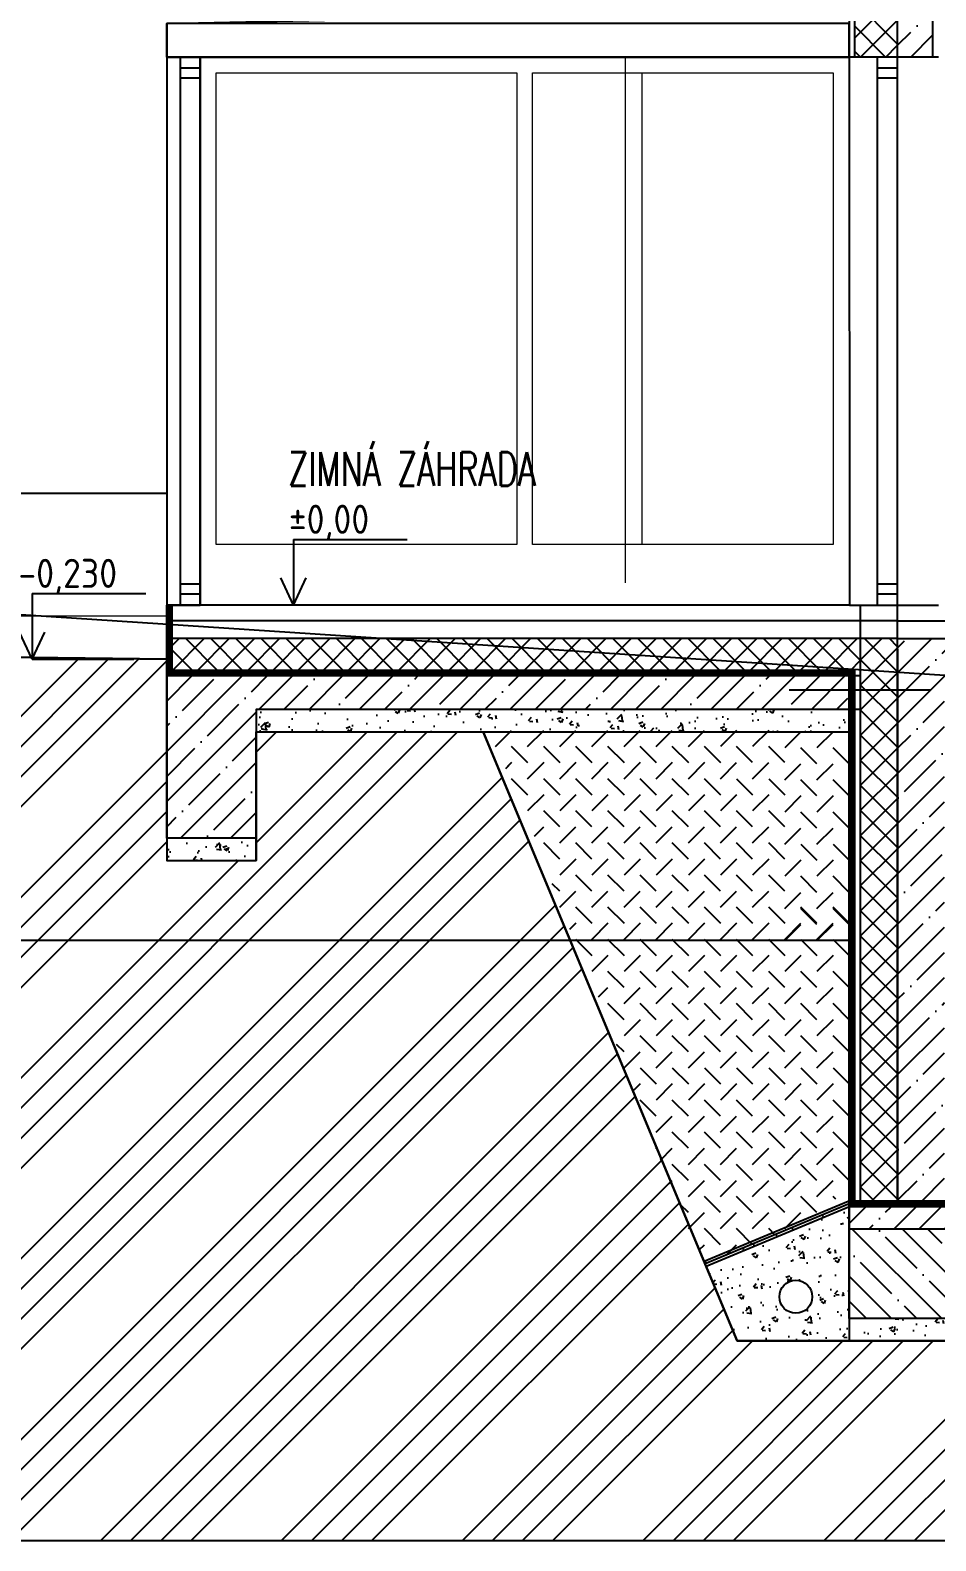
# Model space of a CAD drawing. Header units: millimetres. Extents: x 462666 to 1244237, y 2328025 to 3795663.
# Drawn here: x 1082507 to 1086555, y 2721362 to 2728116 of the extents above; entities that cross this region are included whole.
import ezdxf
from ezdxf.enums import TextEntityAlignment as Align
from ezdxf.lldxf.tags import DXFTag

# ---------------------------------------------------------------- set-up
doc = ezdxf.new("R2010")
doc.units = ezdxf.units.MM
for name, color, linetype in [('DIM_100', 64, 'Continuous'), ('MUR-POH', 64, 'Continuous'), ('MUR_POH', 64, 'Continuous'), ('MUR_REZ', 3, 'Continuous'), ('MUR_ZAK', 64, 'DASHED'), ('NAB_ZAR', 14, 'Continuous'), ('PLO_LIN', 6, 'Continuous'), ('POP_100', 8, 'Continuous'), ('ZAK_DIM', 7, 'Continuous')]:
    doc.layers.add(name, color=color, linetype=linetype)
doc.layers.add('Srafy', color=8, linetype='Continuous', lineweight=5)
doc.styles.add('ISOCP.SHX', font='ISOCP.shx', dxfattribs={"height": 150})
doc.styles.add('SIMPLEX', font='SIMPLEX.SHX', dxfattribs={"width": 0.7})
tags = doc.linetypes.add('DASHED', pattern=[0.75, 0.5, -0.25]).pattern_tags.tags
tags[6:7] = [DXFTag(74, 4), DXFTag(75, 0), DXFTag(340, '0'), DXFTag(46, 1.0), DXFTag(50, 0.0), DXFTag(44, 0.0), DXFTag(45, 0.0)]
tags[4:5] = [DXFTag(74, 4), DXFTag(75, 0), DXFTag(340, '0'), DXFTag(46, 1.0), DXFTag(50, 0.0), DXFTag(44, 0.0), DXFTag(45, 0.0)]
pattern_1 = [(45, (0, -12161.794), (-56.1266008, 56.1266008), []), (135, (0, -12161.794), (-56.1266008, -56.1266008), [])]
pattern_2 = [(45, (0, -12161.8), (-112.2532015, 112.2532015), []), (45, (112.25, -12161.8), (-112.2532015, 112.2532015), [198.4375, -39.6875, 0, -39.6875])]
pattern_3 = [(50, (0, 1081.54), (182.184669, -15.9390855), [19.05, -209.55]), (-5, (0, 1081.54), (-35.242826, 191.056643), [15.24, -167.64]), (100.451, (15.18, 1080.21), (146.942502, 175.116688), [16.19, -178.09]), (46.1842, (0, 1132.34), (271.079041, -42.042328), [28.575, -314.325]), (96.6356, (22.6, 1128.83), (237.404234, 247.425556), [24.285, -267.135]), (-8.816, (0, 1132.34), (237.404606, 247.425118), [22.86, -251.46]), (21, (25.4, 1119.64), (151.61488, -102.2655185), [19.05, -209.55]), (-34, (25.4, 1119.64), (61.802028, 184.187966), [15.24, -167.64]), (71.4514, (38.03, 1111.12), (213.416491, 81.922858), [16.19, -178.09]), (37.5, (0, 1081.54), (3.0886033, 84.5550389), [0, -165.608, 0, -170.18, 0, -168.275]), (7.5, (0, 1081.54), (66.8196625, 100.1805748), [0, -97.028, 0, -161.798, 0, -64.135]), (-32.5, (-56.64, 1081.54), (135.5905952, -5.728744), [0, -63.5, 0, -198.12, 0, -262.89]), (-42.5, (-82.04, 1081.54), (148.1291814, 25.426491), [0, -82.55, 0, -131.572, 0, -186.69])]

# ---------------------------------------------------------------- blocks, each defined once
blk = doc.blocks.new('KOTA_V_REZ')
for p, q in [((0, 293), (0, 0)), ((0, 293), (508.9, 293)), ((0, 0), (-56.6, 121.3)), ((0, 0), (56.6, 121.3))]:
    blk.add_line(p, q)
at = {"color": 7, "style": 'ISOCP.SHX'}
blk.add_attdef('±0.000', text='', height=120, dxfattribs=at).set_placement((210.4, 383.7), align=Align.MIDDLE_CENTER)

msp = doc.modelspace()

# ---------------------------------------------------------------- hatches: boundary and pattern name
at = {"layer": 'PLO_LIN'}
h = msp.add_hatch(dxfattribs=at)
h.set_pattern_fill('NET', color=252, scale=25, angle=45, style=0)
h.set_pattern_definition(pattern_1)
h.paths.add_polyline_path([(1086192.2, 2727995.7), (1086192.2, 2728605.7), (1086382.2, 2728605.7), (1086382.2, 2727995.7)])
h = msp.add_hatch(dxfattribs=at)
h.set_pattern_fill('NET', color=252, scale=25, angle=45, style=0)
h.set_pattern_definition([(45, (0, 1081.54), (-56.1266008, 56.1266008), []), (135, (0, 1081.54), (-56.1266008, -56.1266008), [])])
h.paths.add_polyline_path([(1086217.2, 2725228.8), (1086217.2, 2725395.7), (1083142.2, 2725395.7), (1083142.2, 2725253.8), (1086192.2, 2725253.8), (1086192.2, 2725228.8)])
h = msp.add_hatch(dxfattribs=at)
h.set_pattern_fill('NET', color=252, scale=25, angle=45, style=0)
h.set_pattern_definition(pattern_1)
h.paths.add_polyline_path([(1086217.2, 2725395.7), (1086217.2, 2722880.7), (1086384, 2722880.7), (1086384, 2725395.7)])
h = msp.add_hatch(dxfattribs=at)
h.set_pattern_fill('AR-CONC', color=252, style=0)
h.set_pattern_definition(pattern_3)
h.paths.add_polyline_path([(1086167.2, 2724978.8), (1086167.2, 2725078.8), (1083517.2, 2725078.8), (1083517.2, 2724978.8)])
h = msp.add_hatch(dxfattribs=at)
h.set_pattern_fill('AR-CONC', color=252, style=0)
h.set_pattern_definition(pattern_3)
h.paths.add_polyline_path([(1083517.2, 2724403.7), (1083517.2, 2724503.7), (1083117.2, 2724503.7), (1083117.2, 2724403.7)])
h = msp.add_hatch(dxfattribs=at)
h.set_pattern_fill('AR-CONC', color=252, style=0)
h.set_pattern_definition(pattern_3)
h.paths.add_polyline_path([(1086167.2, 2722355.7), (1086167.2, 2722868.2), (1085523.7, 2722599.9), (1085667.2, 2722255.7), (1086167.2, 2722255.7)])
h.paths.add_polyline_path([(1085855.5, 2722453.2, -1), (1086002.9, 2722453.2, -1)], flags=16)
h = msp.add_hatch(dxfattribs=at)
h.set_pattern_fill('AR-CONC', color=252, style=0)
h.set_pattern_definition([(50, (0, -12161.8), (182.184669, -15.9390855), [19.05, -209.55]), (-5, (0, -12161.8), (-35.242826, 191.056643), [15.24, -167.64]), (100.451, (15.18, -12163.12), (146.942502, 175.116688), [16.19, -178.09]), (46.1842, (0, -12111), (271.079041, -42.042328), [28.575, -314.325]), (96.6356, (22.6, -12114.5), (237.404234, 247.425556), [24.285, -267.135]), (-8.816, (0, -12111), (237.404606, 247.425118), [22.86, -251.46]), (21, (25.4, -12123.7), (151.61488, -102.2655185), [19.05, -209.55]), (-34, (25.4, -12123.7), (61.802028, 184.187966), [15.24, -167.64]), (71.4514, (38.03, -12132.22), (213.416491, 81.922858), [16.19, -178.09]), (37.5, (0, -12161.794), (3.0886033, 84.5550389), [0, -165.608, 0, -170.18, 0, -168.275]), (7.5, (0, -12161.79), (66.8196625, 100.1805748), [0, -97.028, 0, -161.798, 0, -64.135]), (-32.5, (-56.64, -12161.794), (135.5905952, -5.728744), [0, -63.5, 0, -198.12, 0, -262.89]), (-42.5, (-82.04, -12161.8), (148.1291814, 25.426491), [0, -82.55, 0, -131.572, 0, -186.69])])
h.paths.add_polyline_path([(1086167.2, 2722355.7), (1086167.2, 2722255.7), (1086619, 2722255.7), (1086619, 2722355.7)])
at = {"layer": 'POP_100'}
h = msp.add_hatch(dxfattribs=at)
h.set_pattern_fill('ANSI35', color=8, scale=25, style=0)
h.set_pattern_definition(pattern_2)
h.paths.add_polyline_path([(1086542.2, 2727995.7), (1086542.2, 2728445.7), (1086384, 2728445.7), (1086384, 2727995.7)])
h = msp.add_hatch(dxfattribs=at)
h.set_pattern_fill('ANSI34', color=8, scale=30, style=0)
h.set_pattern_definition([(45, (0, 1081.54), (-404.11153, 404.11153), []), (45, (134.7, 1081.54), (-404.11153, 404.11153), []), (45, (269.4, 1081.54), (-404.11153, 404.11153), []), (45, (404.1, 1081.54), (-404.11153, 404.11153), [])])
h.paths.add_polyline_path([(1103470.6, 2721362.3), (1065375.8, 2721362.3), (1065375.8, 2726626.5), (1065724.7, 2726542.1), (1067357.5, 2726493.4), (1069251, 2725473.5), (1083117.2, 2725303.8), (1083117.2, 2724403.7), (1083517.2, 2724403.7), (1083517.2, 2724978.8), (1084531.9, 2724978.8), (1085667.2, 2722255.7), (1086619, 2722255.7), (1086619, 2722655.7), (1091667.2, 2722655.7), (1091667.2, 2721898.8), (1092117.2, 2721898.8), (1092118.8, 2722598.8), (1101769.8, 2722575.7), (1101770.6, 2722375.7), (1101920.6, 2722375.7), (1101920.6, 2722695.7), (1101970.6, 2722695.7), (1101970.6, 2722545.7), (1103470.6, 2722545.7)])
h = msp.add_hatch(dxfattribs=at)
h.set_pattern_fill('ANSI35', color=8, scale=25, style=0)
h.set_pattern_definition(pattern_2)
h.paths.add_polyline_path([(1091902.2, 2725175.7), (1091902.2, 2725395.7), (1087217.5, 2725395.7), (1087217.5, 2725345.7), (1091667.2, 2725345.7), (1091667.2, 2725175.7)])
h.paths.add_polyline_path([(1086619, 2725175.7), (1086619, 2725345.7), (1087217.5, 2725345.7), (1087217.5, 2725395.7), (1086384, 2725395.7), (1086384, 2722880.7), (1086594, 2722880.7), (1086594, 2725175.7)])
h.paths.add_polyline_path([(1087057.7, 2725204.2), (1086860, 2725204.2), (1086860, 2725503.5), (1087057.7, 2725503.5)], flags=9)
h = msp.add_hatch(dxfattribs=at)
h.set_pattern_fill('ANSI35', color=8, scale=25, style=0)
h.set_pattern_definition([(45, (0, 1081.54), (-112.2532015, 112.2532015), []), (45, (112.25, 1081.54), (-112.2532015, 112.2532015), [198.4375, -39.6875, 0, -39.6875])])
h.paths.add_polyline_path([(1086167.2, 2725078.8), (1086167.2, 2725228.8), (1083117.2, 2725228.8), (1083117.2, 2724503.7), (1083517.2, 2724503.7), (1083517.2, 2725078.8)])
h = msp.add_hatch(dxfattribs=at)
h.set_pattern_fill('ANSI35', color=8, scale=25, style=0)
h.set_pattern_definition(pattern_2)
h.paths.add_polyline_path([(1090222, 2722755.7), (1090222, 2722855.7), (1087217.5, 2722855.7), (1087217.5, 2722755.7)])
h.paths.add_polyline_path([(1087217.5, 2722755.7), (1087217.5, 2722855.7), (1086167.2, 2722855.7), (1086167.2, 2722755.7)])
h.paths.add_polyline_path([(1087057.7, 2722604.9), (1086860, 2722604.9), (1086860, 2722902.9), (1087057.7, 2722902.9)], flags=9)
h.paths.add_polyline_path([(1091967.2, 2722755.7), (1091967.2, 2722855.7), (1090222, 2722855.7), (1090222, 2722755.7)])
h = msp.add_hatch(dxfattribs=at)
h.set_pattern_fill('ANSI35', color=8, scale=25, angle=90, style=0)
h.set_pattern_definition([(135, (0, -12161.8), (-112.2532015, -112.2532015), []), (135, (3e-14, -12049.54), (-112.2532015, -112.2532015), [198.4375, -39.6875, 0, -39.6875])])
h.paths.add_polyline_path([(1086619, 2722355.7), (1086619, 2722755.7), (1086167.2, 2722755.7), (1086167.2, 2722355.7)])

# ---------------------------------------------------------------- linework, layer by layer
at = {"layer": 'MUR-POH', "color": 1, "flags": 128}
msp.add_lwpolyline([(1086167.2, 2727995.7), (1086167.2, 2728146.1), (1083117.2, 2728146.1), (1083117.2, 2727995.7)], close=True, dxfattribs=at)
at = {"layer": 'MUR-POH', "color": 252}
msp.add_lwpolyline([(1077225.3, 2726045.7), (1083117.2, 2726045.7)], dxfattribs=at)
at = {"layer": 'MUR_POH', "color": 8, "linetype": 'DASHED', "ltscale": 250, "flags": 128}
for points in [[(1093175.1, 2724799.3), (1065375.8, 2726623.4)], [(1085898.8, 2725166.6), (1086529.4, 2725166.6)], [(1086167.2, 2724045.7), (1086167.2, 2724045.7), (1081652.5, 2724045.7), (1081652.5, 2724345.7)]]:
    msp.add_lwpolyline(points, dxfattribs=at)
at = {"layer": 'MUR_REZ'}
for points in [[(1085867.2, 2728520.4), (1085867.2, 2728204.4), (1086033.4, 2728204.4), (1086167.2, 2728313.4), (1086167.2, 2727995.7)], [(1086167.2, 2727995.7), (1083117.2, 2727995.7), (1083117.2, 2728146.1), (1085867.2, 2728204.4)], [(1083117.2, 2725303.7), (1069251, 2725473.5), (1067357.5, 2726493.4)], [(1086169, 2725545.7), (1083117.2, 2725545.7), (1083117.2, 2725303.8)]]:
    msp.add_lwpolyline(points, dxfattribs=at)
at = {"layer": 'MUR_REZ', "color": 5}
msp.add_lwpolyline([(1086167.2, 2727995.7), (1083267.2, 2727995.7)], dxfattribs=at)
at = {"layer": 'MUR_REZ', "flags": 128}
for points in [[(1086567.2, 2727995.7), (1086167.2, 2727995.7)], [(1086169, 2725545.7), (1086567.2, 2725545.7)]]:
    msp.add_lwpolyline(points, dxfattribs=at)
at = {"layer": 'MUR_ZAK', "ltscale": 175}
msp.add_circle((1085929.2, 2722453.2), 73.7, dxfattribs=at)
at = {"layer": 'NAB_ZAR', "flags": 128}
for points in [[(1083117.2, 2727995.7), (1083117.2, 2725545.7), (1083267.2, 2725545.7), (1083267.2, 2727995.7)], [(1083177.2, 2727995.7), (1083177.2, 2725545.7)], [(1083267.2, 2727995.7), (1083267.2, 2725545.7)], [(1086292.2, 2727995.7), (1086292.2, 2725545.7)], [(1086382.2, 2727995.7), (1086382.2, 2725545.7)], [(1083267.2, 2727945.7), (1083177.2, 2727945.7)], [(1086382.2, 2727945.7), (1086292.2, 2727945.7)], [(1083267.2, 2727900.7), (1083177.2, 2727900.7)], [(1086382.2, 2727900.7), (1086292.2, 2727900.7)], [(1083177.2, 2725640.7), (1083267.2, 2725640.7)], [(1086292.2, 2725640.7), (1086382.2, 2725640.7)], [(1083177.2, 2725595.7), (1083267.2, 2725595.7)], [(1086292.2, 2725595.7), (1086382.2, 2725595.7)]]:
    msp.add_lwpolyline(points, dxfattribs=at)
at = {"layer": 'PLO_LIN', "color": 252}
msp.add_line((1086542.2, 2727995.7), (1086542.2, 2728445.7), dxfattribs=at)
for points in [[(1086192.2, 2727995.7), (1086192.2, 2728605.7), (1086382.2, 2728605.7), (1086382.2, 2727995.7)], [(1086217.2, 2725395.7), (1086217.2, 2722880.7), (1086384, 2722880.7), (1086384, 2725395.7)], [(1086167.2, 2722355.7), (1086167.2, 2722255.7), (1086619, 2722255.7), (1086619, 2722355.7)]]:
    msp.add_lwpolyline(points, close=True, dxfattribs=at)
for points in [[(1086167.2, 2727995.7), (1086169, 2725545.7)], [(1103470.6, 2726829.1), (1103470.6, 2721362.3), (1065375.8, 2721362.3), (1065375.8, 2726626.5)], [(1092117.2, 2722855.7), (1086167.2, 2722855.7), (1086167.2, 2725228.8), (1083117.2, 2725228.8), (1083117.2, 2725545.7)], [(1083117.2, 2725545.7), (1083117.2, 2725495.7)], [(1092117.2, 2722880.7), (1086192.2, 2722880.7), (1086192.2, 2725253.8), (1083142.2, 2725253.8), (1083142.2, 2725545.7)], [(1086217.2, 2725545.7), (1086217.2, 2722880.7)], [(1086384, 2725350.7), (1086384, 2725545.7)], [(1086384, 2725475.7), (1083142.2, 2725475.7)], [(1086384, 2725475.7), (1091717.2, 2725475.7)], [(1086384, 2725395.7), (1091902.2, 2725395.7)], [(1086384, 2725350.7), (1086384, 2722880.7)], [(1083517.2, 2725078.8), (1083517.2, 2724978.8), (1086167.2, 2724978.8)], [(1086267.2, 2722255.7), (1085667.2, 2722255.7), (1084531.9, 2724978.8)], [(1083117.2, 2724503.7), (1083117.2, 2724403.7), (1083517.2, 2724403.7)], [(1083517.2, 2724503.7), (1083517.2, 2724403.7)], [(1086162.4, 2722879.7), (1085518.8, 2722611.4)], [(1086172, 2722856.6), (1085528.5, 2722588.4)], [(1086167.2, 2722355.7), (1086167.2, 2722868.2)], [(1086384, 2722880.7), (1086217.2, 2722880.7)], [(1091967.2, 2722755.7), (1086167.2, 2722755.7)], [(1086619, 2722355.7), (1086167.2, 2722355.7)], [(1086619, 2722255.7), (1086167.2, 2722255.7)]]:
    msp.add_lwpolyline(points, dxfattribs=at)
at = {"layer": 'PLO_LIN', "color": 252, "linetype": 'DASHED', "ltscale": 200}
msp.add_lwpolyline([(1092117.2, 2722868.2, 25, 25, 0), (1086179.7, 2722868.2, 25, 25, 0), (1086179.7, 2725241.3, 25, 25, 0), (1083129.7, 2725241.3, 25, 25, 0), (1083129.7, 2725545.7, 25, 25, 0)], format="xyseb", dxfattribs=at)
at = {"layer": 'PLO_LIN', "color": 1}
for points in [[(1083117.2, 2725495.7), (1083117.2, 2725228.8)], [(1069251, 2725473.5), (1083117.2, 2725303.8), (1083117.2, 2724403.7), (1083517.2, 2724403.7), (1083517.2, 2724978.8), (1084531.9, 2724978.8), (1085667.2, 2722255.7), (1086619, 2722255.7), (1086619, 2722655.7), (1091667.2, 2722655.7), (1091667.2, 2721898.8), (1092117.2, 2721898.8), (1092118.8, 2722598.8), (1101769.8, 2722575.7), (1101770.6, 2722375.7), (1101920.6, 2722375.7), (1101920.6, 2722695.7), (1101970.6, 2722695.7), (1101970.6, 2722545.7), (1103470.6, 2722545.7), (1103470.6, 2721362.3), (1065375.8, 2721362.3)], [(1086217.2, 2725395.7), (1083117.2, 2725395.7)], [(1086217.2, 2725078.8), (1083517.2, 2725078.8), (1083517.2, 2724503.7), (1083117.2, 2724503.7), (1083117.2, 2725303.7)], [(1086217.2, 2725228.8), (1083117.2, 2725228.8)], [(1086167.1, 2725166.6), (1086167.2, 2722255.7), (1086619, 2722255.7), (1086619, 2722655.7), (1091667.2, 2722655.7), (1091667.2, 2721898.8), (1092117.2, 2721898.8), (1092117.2, 2725175.7)]]:
    msp.add_lwpolyline(points, dxfattribs=at)
at = {"layer": 'PLO_LIN', "color": 1, "linetype": 'DASHED', "ltscale": 200}
msp.add_lwpolyline([(1086167.2, 2722868.2), (1085523.7, 2722599.9)], dxfattribs=at)
at = {"layer": 'POP_100'}
for points in [[(1084586.6, 2724913.1), (1084658.5, 2724985)], [(1084730.3, 2724913.1), (1084802.2, 2724985)], [(1084874, 2724913.1), (1084945.8, 2724985)], [(1085017.7, 2724913.1), (1085089.5, 2724985)], [(1085161.4, 2724913.1), (1085233.2, 2724985)], [(1085305.1, 2724913.1), (1085376.9, 2724985)], [(1085448.7, 2724913.1), (1085520.6, 2724985)], [(1085664.3, 2724985), (1085592.4, 2724913.1)], [(1085808, 2724985), (1085736.1, 2724913.1)], [(1085951.6, 2724979.6), (1085879.8, 2724907.8)], [(1086095.3, 2724979.6), (1086023.5, 2724907.8)], [(1084730.3, 2724841.3), (1084658.5, 2724913.1)], [(1084658.5, 2724913.1), (1084730.3, 2724841.3)], [(1084874, 2724841.3), (1084802.2, 2724913.1)], [(1084802.2, 2724913.1), (1084874, 2724841.3)], [(1085017.7, 2724841.3), (1084945.8, 2724913.1)], [(1084945.8, 2724913.1), (1085017.7, 2724841.3)], [(1085161.4, 2724841.3), (1085089.5, 2724913.1)], [(1085089.5, 2724913.1), (1085161.4, 2724841.3)], [(1085305.1, 2724841.3), (1085233.2, 2724913.1)], [(1085233.2, 2724913.1), (1085305.1, 2724841.3)], [(1085448.7, 2724841.3), (1085376.9, 2724913.1)], [(1085376.9, 2724913.1), (1085448.7, 2724841.3)], [(1085592.4, 2724841.3), (1085520.6, 2724913.1)], [(1085520.6, 2724913.1), (1085592.4, 2724841.3)], [(1085736.1, 2724841.3), (1085664.3, 2724913.1)], [(1085879.8, 2724841.3), (1085808, 2724913.1)], [(1086023.5, 2724835.9), (1085951.6, 2724907.8)], [(1086167.2, 2724835.9), (1086095.3, 2724907.8)], [(1084658.5, 2724841.3), (1084630.8, 2724813.6)], [(1084642.2, 2724825), (1084658.5, 2724841.3)], [(1084730.3, 2724769.5), (1084802.2, 2724841.3)], [(1084802.2, 2724841.3), (1084730.3, 2724769.5)], [(1084874, 2724769.5), (1084945.8, 2724841.3)], [(1084945.8, 2724841.3), (1084874, 2724769.5)], [(1085017.7, 2724769.5), (1085089.5, 2724841.3)], [(1085089.5, 2724841.3), (1085017.7, 2724769.5)], [(1085161.4, 2724769.5), (1085233.2, 2724841.3)], [(1085233.2, 2724841.3), (1085161.4, 2724769.5)], [(1085305.1, 2724769.5), (1085376.9, 2724841.3)], [(1085376.9, 2724841.3), (1085305.1, 2724769.5)], [(1085448.7, 2724769.5), (1085520.6, 2724841.3)], [(1085520.6, 2724841.3), (1085448.7, 2724769.5)], [(1085592.4, 2724769.5), (1085664.3, 2724841.3)], [(1085736.1, 2724769.5), (1085808, 2724841.3)], [(1085879.8, 2724764.1), (1085951.6, 2724835.9)], [(1086023.5, 2724764.1), (1086095.3, 2724835.9)], [(1084730.3, 2724697.6), (1084658.5, 2724769.5)], [(1084666.1, 2724761.8), (1084730.3, 2724697.6)], [(1084802.2, 2724769.5), (1084874, 2724697.6)], [(1084874, 2724697.6), (1084802.2, 2724769.5)], [(1084945.8, 2724769.5), (1085017.7, 2724697.6)], [(1085017.7, 2724697.6), (1084945.8, 2724769.5)], [(1085089.5, 2724769.5), (1085161.4, 2724697.6)], [(1085161.4, 2724697.6), (1085089.5, 2724769.5)], [(1085233.2, 2724769.5), (1085305.1, 2724697.6)], [(1085305.1, 2724697.6), (1085233.2, 2724769.5)], [(1085376.9, 2724769.5), (1085448.7, 2724697.6)], [(1085448.7, 2724697.6), (1085376.9, 2724769.5)], [(1085520.6, 2724769.5), (1085592.4, 2724697.6)], [(1085592.4, 2724697.6), (1085520.6, 2724769.5)], [(1085664.3, 2724769.5), (1085736.1, 2724697.6)], [(1085808, 2724769.5), (1085879.8, 2724697.6)], [(1086023.5, 2724692.2), (1085951.6, 2724764.1)], [(1086167.2, 2724692.2), (1086095.3, 2724764.1)], [(1084802.2, 2724697.6), (1084730.3, 2724625.8)], [(1084945.8, 2724697.6), (1084874, 2724625.8)], [(1085089.5, 2724697.6), (1085017.7, 2724625.8)], [(1085233.2, 2724697.6), (1085161.4, 2724625.8)], [(1085376.9, 2724697.6), (1085305.1, 2724625.8)], [(1085520.6, 2724697.6), (1085448.7, 2724625.8)], [(1085664.3, 2724697.6), (1085592.4, 2724625.8)], [(1085808, 2724697.6), (1085736.1, 2724625.8)], [(1085951.6, 2724692.2), (1085879.8, 2724620.4)], [(1086095.3, 2724692.2), (1086023.5, 2724620.4)], [(1084874, 2724553.9), (1084802.2, 2724625.8)], [(1085017.7, 2724553.9), (1084945.8, 2724625.8)], [(1085161.4, 2724553.9), (1085089.5, 2724625.8)], [(1085305.1, 2724553.9), (1085233.2, 2724625.8)], [(1085448.7, 2724553.9), (1085376.9, 2724625.8)], [(1085592.4, 2724553.9), (1085520.6, 2724625.8)], [(1085736.1, 2724553.9), (1085664.3, 2724625.8)], [(1085879.8, 2724553.9), (1085808, 2724625.8)], [(1086023.5, 2724548.6), (1085951.6, 2724620.4)], [(1086167.2, 2724548.6), (1086095.3, 2724620.4)], [(1084760.5, 2724512.2), (1084802.2, 2724553.9)], [(1084874, 2724482.1), (1084945.8, 2724553.9)], [(1085017.7, 2724482.1), (1085089.5, 2724553.9)], [(1085161.4, 2724482.1), (1085233.2, 2724553.9)], [(1085305.1, 2724482.1), (1085376.9, 2724553.9)], [(1085448.7, 2724482.1), (1085520.6, 2724553.9)], [(1085592.4, 2724482.1), (1085664.3, 2724553.9)], [(1085736.1, 2724482.1), (1085808, 2724553.9)], [(1085879.8, 2724476.7), (1085951.6, 2724548.6)], [(1086023.5, 2724476.7), (1086095.3, 2724548.6)], [(1084874, 2724410.2), (1084802.2, 2724482.1)], [(1085017.7, 2724410.2), (1084945.8, 2724482.1)], [(1085161.4, 2724410.2), (1085089.5, 2724482.1)], [(1085305.1, 2724410.2), (1085233.2, 2724482.1)], [(1085448.7, 2724410.2), (1085376.9, 2724482.1)], [(1085592.4, 2724410.2), (1085520.6, 2724482.1)], [(1085736.1, 2724410.2), (1085664.3, 2724482.1)], [(1085879.8, 2724410.2), (1085808, 2724482.1)], [(1085951.6, 2724476.7), (1086023.5, 2724404.9)], [(1086095.3, 2724476.7), (1086167.2, 2724404.9)], [(1084945.8, 2724410.2), (1084874, 2724338.4)], [(1085089.5, 2724410.2), (1085017.7, 2724338.4)], [(1085233.2, 2724410.2), (1085161.4, 2724338.4)], [(1085376.9, 2724410.2), (1085305.1, 2724338.4)], [(1085520.6, 2724410.2), (1085448.7, 2724338.4)], [(1085664.3, 2724410.2), (1085592.4, 2724338.4)], [(1085808, 2724410.2), (1085736.1, 2724338.4)], [(1085951.6, 2724404.9), (1085879.8, 2724333)], [(1086095.3, 2724404.9), (1086023.5, 2724333)], [(1085017.7, 2724266.6), (1084945.8, 2724338.4)], [(1085161.4, 2724266.6), (1085089.5, 2724338.4)], [(1085305.1, 2724266.6), (1085233.2, 2724338.4)], [(1085448.7, 2724266.6), (1085376.9, 2724338.4)], [(1085592.4, 2724266.6), (1085520.6, 2724338.4)], [(1085736.1, 2724266.6), (1085664.3, 2724338.4)], [(1085879.8, 2724266.6), (1085808, 2724338.4)], [(1086023.5, 2724261.2), (1085951.6, 2724333)], [(1086167.2, 2724261.2), (1086095.3, 2724333)], [(1084874, 2724266.6), (1084840.8, 2724299.8)], [(1084874, 2724194.7), (1084945.8, 2724266.6)], [(1085017.7, 2724194.7), (1085089.5, 2724266.6)], [(1085161.4, 2724194.7), (1085233.2, 2724266.6)], [(1085305.1, 2724194.7), (1085376.9, 2724266.6)], [(1085448.7, 2724194.7), (1085520.6, 2724266.6)], [(1085592.4, 2724194.7), (1085664.3, 2724266.6)], [(1085736.1, 2724194.7), (1085808, 2724266.6)], [(1085017.7, 2724122.9), (1084945.8, 2724194.7)], [(1084945.8, 2724194.7), (1085017.7, 2724122.9)], [(1085161.4, 2724122.9), (1085089.5, 2724194.7)], [(1085089.5, 2724194.7), (1085161.4, 2724122.9)], [(1085305.1, 2724122.9), (1085233.2, 2724194.7)], [(1085233.2, 2724194.7), (1085305.1, 2724122.9)], [(1085448.7, 2724122.9), (1085376.9, 2724194.7)], [(1085376.9, 2724194.7), (1085448.7, 2724122.9)], [(1085592.4, 2724122.9), (1085520.6, 2724194.7)], [(1085520.6, 2724194.7), (1085592.4, 2724122.9)], [(1085736.1, 2724122.9), (1085664.3, 2724194.7)], [(1085664.3, 2724194.7), (1085736.1, 2724122.9)], [(1085879.8, 2724122.9), (1085808, 2724194.7)], [(1085808, 2724194.7), (1085879.8, 2724122.9)], [(1085879.8, 2724189.4), (1085951.6, 2724261.2)], [(1086023.5, 2724122.9), (1085951.6, 2724194.7)], [(1086023.5, 2724189.4), (1086095.3, 2724261.2)], [(1086167.2, 2724122.9), (1086095.3, 2724194.7)], [(1086023.5, 2724117.5), (1085951.6, 2724189.4)], [(1086167.2, 2724117.5), (1086095.3, 2724189.4)], [(1084945.8, 2724122.9), (1084918.1, 2724095.2)], [(1084929.6, 2724106.6), (1084945.8, 2724122.9)], [(1085017.7, 2724051), (1085089.5, 2724122.9)], [(1085089.5, 2724122.9), (1085017.7, 2724051)], [(1085161.4, 2724051), (1085233.2, 2724122.9)], [(1085233.2, 2724122.9), (1085161.4, 2724051)], [(1085305.1, 2724051), (1085376.9, 2724122.9)], [(1085376.9, 2724122.9), (1085305.1, 2724051)], [(1085448.7, 2724051), (1085520.6, 2724122.9)], [(1085520.6, 2724122.9), (1085448.7, 2724051)], [(1085592.4, 2724051), (1085664.3, 2724122.9)], [(1085664.3, 2724122.9), (1085592.4, 2724051)], [(1085736.1, 2724051), (1085808, 2724122.9)], [(1085808, 2724122.9), (1085736.1, 2724051)], [(1085879.8, 2724051), (1085951.6, 2724122.9)], [(1085879.8, 2724045.7), (1085951.6, 2724117.5)], [(1086023.5, 2724051), (1086095.3, 2724122.9)], [(1086023.5, 2724045.7), (1086095.3, 2724117.5)], [(1085017.7, 2723979.2), (1084945.8, 2724051)], [(1084953.5, 2724043.4), (1085017.7, 2723979.2)], [(1085089.5, 2724051), (1085161.4, 2723979.2)], [(1085161.4, 2723979.2), (1085089.5, 2724051)], [(1085233.2, 2724051), (1085305.1, 2723979.2)], [(1085305.1, 2723979.2), (1085233.2, 2724051)], [(1085376.9, 2724051), (1085448.7, 2723979.2)], [(1085448.7, 2723979.2), (1085376.9, 2724051)], [(1085520.6, 2724051), (1085592.4, 2723979.2)], [(1085592.4, 2723979.2), (1085520.6, 2724051)], [(1085664.3, 2724051), (1085736.1, 2723979.2)], [(1085736.1, 2723979.2), (1085664.3, 2724051)], [(1085808, 2724051), (1085879.8, 2723979.2)], [(1085879.8, 2723979.2), (1085808, 2724051)], [(1085951.6, 2724051), (1086023.5, 2723979.2)], [(1086095.3, 2724051), (1086167.2, 2723979.2)], [(1085089.5, 2723979.2), (1085017.7, 2723907.4)], [(1085233.2, 2723979.2), (1085161.4, 2723907.4)], [(1085376.9, 2723979.2), (1085305.1, 2723907.4)], [(1085520.6, 2723979.2), (1085448.7, 2723907.4)], [(1085664.3, 2723979.2), (1085592.4, 2723907.4)], [(1085808, 2723979.2), (1085736.1, 2723907.4)], [(1085951.6, 2723979.2), (1085879.8, 2723907.4)], [(1086095.3, 2723979.2), (1086023.5, 2723907.4)], [(1085161.4, 2723835.5), (1085089.5, 2723907.4)], [(1085305.1, 2723835.5), (1085233.2, 2723907.4)], [(1085448.7, 2723835.5), (1085376.9, 2723907.4)], [(1085592.4, 2723835.5), (1085520.6, 2723907.4)], [(1085736.1, 2723835.5), (1085664.3, 2723907.4)], [(1085879.8, 2723835.5), (1085808, 2723907.4)], [(1086023.5, 2723835.5), (1085951.6, 2723907.4)], [(1086167.2, 2723835.5), (1086095.3, 2723907.4)], [(1085047.8, 2723793.8), (1085089.5, 2723835.5)], [(1085161.4, 2723763.7), (1085233.2, 2723835.5)], [(1085305.1, 2723763.7), (1085376.9, 2723835.5)], [(1085448.7, 2723763.7), (1085520.6, 2723835.5)], [(1085592.4, 2723763.7), (1085664.3, 2723835.5)], [(1085736.1, 2723763.7), (1085808, 2723835.5)], [(1085879.8, 2723763.7), (1085951.6, 2723835.5)], [(1086023.5, 2723763.7), (1086095.3, 2723835.5)], [(1085161.4, 2723691.8), (1085089.5, 2723763.7)], [(1085305.1, 2723691.8), (1085233.2, 2723763.7)], [(1085448.7, 2723691.8), (1085376.9, 2723763.7)], [(1085592.4, 2723691.8), (1085520.6, 2723763.7)], [(1085736.1, 2723691.8), (1085664.3, 2723763.7)], [(1085879.8, 2723691.8), (1085808, 2723763.7)], [(1086023.5, 2723691.8), (1085951.6, 2723763.7)], [(1086167.2, 2723691.8), (1086095.3, 2723763.7)], [(1085233.2, 2723691.8), (1085161.4, 2723620)], [(1085376.9, 2723691.8), (1085305.1, 2723620)], [(1085520.6, 2723691.8), (1085448.7, 2723620)], [(1085664.3, 2723691.8), (1085592.4, 2723620)], [(1085808, 2723691.8), (1085736.1, 2723620)], [(1085951.6, 2723691.8), (1085879.8, 2723620)], [(1086095.3, 2723691.8), (1086023.5, 2723620)], [(1085305.1, 2723548.1), (1085233.2, 2723620)], [(1085448.7, 2723548.1), (1085376.9, 2723620)], [(1085592.4, 2723548.1), (1085520.6, 2723620)], [(1085736.1, 2723548.1), (1085664.3, 2723620)], [(1085879.8, 2723548.1), (1085808, 2723620)], [(1086023.5, 2723548.1), (1085951.6, 2723620)], [(1086167.2, 2723548.1), (1086095.3, 2723620)], [(1085161.4, 2723548.1), (1085128.1, 2723581.4)], [(1085161.4, 2723476.3), (1085233.2, 2723548.1)], [(1085305.1, 2723476.3), (1085376.9, 2723548.1)], [(1085448.7, 2723476.3), (1085520.6, 2723548.1)], [(1085592.4, 2723476.3), (1085664.3, 2723548.1)], [(1085736.1, 2723476.3), (1085808, 2723548.1)], [(1085879.8, 2723476.3), (1085951.6, 2723548.1)], [(1086023.5, 2723476.3), (1086095.3, 2723548.1)], [(1085233.2, 2723476.3), (1085305.1, 2723404.5)], [(1085376.9, 2723476.3), (1085448.7, 2723404.5)], [(1085520.6, 2723476.3), (1085592.4, 2723404.5)], [(1085664.3, 2723476.3), (1085736.1, 2723404.5)], [(1085808, 2723476.3), (1085879.8, 2723404.5)], [(1085951.6, 2723476.3), (1086023.5, 2723404.5)], [(1086095.3, 2723476.3), (1086167.2, 2723404.5)], [(1085233.2, 2723404.5), (1085205.5, 2723376.7)], [(1085376.9, 2723404.5), (1085305.1, 2723332.6)], [(1085520.6, 2723404.5), (1085448.7, 2723332.6)], [(1085664.3, 2723404.5), (1085592.4, 2723332.6)], [(1085808, 2723404.5), (1085736.1, 2723332.6)], [(1085951.6, 2723404.5), (1085879.8, 2723332.6)], [(1086095.3, 2723404.5), (1086023.5, 2723332.6)], [(1085305.1, 2723260.8), (1085233.2, 2723332.6)], [(1085448.7, 2723260.8), (1085376.9, 2723332.6)], [(1085592.4, 2723260.8), (1085520.6, 2723332.6)], [(1085736.1, 2723260.8), (1085664.3, 2723332.6)], [(1085879.8, 2723260.8), (1085808, 2723332.6)], [(1086023.5, 2723260.8), (1085951.6, 2723332.6)], [(1086167.2, 2723260.8), (1086095.3, 2723332.6)], [(1085305.1, 2723188.9), (1085376.9, 2723260.8)], [(1085448.7, 2723188.9), (1085520.6, 2723260.8)], [(1085592.4, 2723188.9), (1085664.3, 2723260.8)], [(1085736.1, 2723188.9), (1085808, 2723260.8)], [(1085879.8, 2723188.9), (1085951.6, 2723260.8)], [(1086023.5, 2723188.9), (1086095.3, 2723260.8)], [(1085448.7, 2723117.1), (1085376.9, 2723188.9)], [(1085592.4, 2723117.1), (1085520.6, 2723188.9)], [(1085736.1, 2723117.1), (1085664.3, 2723188.9)], [(1085879.8, 2723117.1), (1085808, 2723188.9)], [(1086023.5, 2723117.1), (1085951.6, 2723188.9)], [(1086167.2, 2723117.1), (1086095.3, 2723188.9)], [(1085305.1, 2723117.1), (1085302.8, 2723119.3)], [(1085323.8, 2723063.9), (1085376.9, 2723117.1)], [(1085448.7, 2723045.2), (1085520.6, 2723117.1)], [(1085592.4, 2723045.2), (1085664.3, 2723117.1)], [(1085736.1, 2723045.2), (1085808, 2723117.1)], [(1085879.8, 2723045.2), (1085951.6, 2723117.1)], [(1086023.5, 2723045.2), (1086095.3, 2723117.1)], [(1085448.7, 2722973.4), (1085376.9, 2723045.2)], [(1085592.4, 2722973.4), (1085520.6, 2723045.2)], [(1085736.1, 2722973.4), (1085664.3, 2723045.2)], [(1085879.8, 2722973.4), (1085808, 2723045.2)], [(1086023.5, 2722973.4), (1085951.6, 2723045.2)], [(1086167.2, 2722973.4), (1086095.3, 2723045.2)], [(1085363.2, 2722959.7), (1085376.9, 2722973.4)], [(1085448.7, 2722901.6), (1085520.6, 2722973.4)], [(1085592.4, 2722901.6), (1085664.3, 2722973.4)], [(1085736.1, 2722901.6), (1085808, 2722973.4)], [(1085879.8, 2722901.6), (1085951.6, 2722973.4)], [(1086023.5, 2722901.6), (1086095.3, 2722973.4)], [(1085448.7, 2722829.7), (1085412.9, 2722865.6)], [(1085448.7, 2722829.7), (1085412.9, 2722865.6)], [(1085592.4, 2722829.7), (1085520.6, 2722901.6)], [(1085592.4, 2722829.7), (1085520.6, 2722901.6)], [(1085736.1, 2722829.7), (1085664.3, 2722901.6)], [(1085736.1, 2722829.7), (1085664.3, 2722901.6)], [(1085879.8, 2722829.7), (1085808, 2722901.6)], [(1085879.8, 2722829.7), (1085808, 2722901.6)], [(1086023.5, 2722829.7), (1085951.6, 2722901.6)], [(1086023.5, 2722829.7), (1085951.6, 2722901.6)], [(1086107.5, 2722889.4), (1086095.3, 2722901.6)], [(1085448.7, 2722757.9), (1085520.6, 2722829.7)], [(1085592.4, 2722757.9), (1085664.3, 2722829.7)], [(1085736.1, 2722757.9), (1085808, 2722829.7)], [(1085879.8, 2722757.9), (1085951.6, 2722829.7)], [(1085592.4, 2722686), (1085520.6, 2722757.9)], [(1085592.4, 2722686), (1085520.6, 2722757.9)], [(1085592.4, 2722686), (1085520.6, 2722757.9)], [(1085736.1, 2722686), (1085664.3, 2722757.9)], [(1085736.1, 2722686), (1085664.3, 2722757.9)], [(1085736.1, 2722686), (1085664.3, 2722757.9)], [(1085835.8, 2722730), (1085808, 2722757.9)], [(1085497.4, 2722662.9), (1085520.6, 2722686)], [(1085617.1, 2722638.8), (1085664.3, 2722686)], [(1085531.6, 2722603.2), (1085520.6, 2722614.2)]]:
    msp.add_lwpolyline(points, dxfattribs=at)
at = {"layer": 'Srafy', "flags": 128}
for points in [[(1085167.2, 2725645.7), (1085167.2, 2727995.7)], [(1084681.8, 2725816.4), (1083337.9, 2725816.4), (1083337.9, 2727925), (1084681.8, 2727925), (1084681.8, 2725816.4)], [(1084752.5, 2725816.4), (1084752.5, 2727925), (1086096.4, 2727925), (1086096.4, 2725816.4), (1084752.5, 2725816.4)], [(1085242.2, 2725816.4), (1085242.2, 2727925), (1086096.4, 2727925), (1086096.4, 2725816.4), (1085242.2, 2725816.4)], [(1083117.2, 2725495.7), (1083117.2, 2725495.7), (1069444.7, 2725495.7), (1069444.7, 2725693.8), (1069094.7, 2725693.8), (1069094.7, 2725868.8), (1068744.7, 2725868.8), (1068744.7, 2726043.8), (1068394.7, 2726043.8), (1068394.7, 2726218.8), (1068044.7, 2726218.8), (1068044.7, 2726393.8), (1067694.7, 2726393.8), (1067694.7, 2726470.7)], [(1086167.2, 2725645.7), (1086167.2, 2725545.7)], [(1086167.2, 2725545.7), (1086167.2, 2725545.7), (1083117.2, 2725545.7)]]:
    msp.add_lwpolyline(points, dxfattribs=at)
at = {"layer": 'ZAK_DIM', "flags": 128}
msp.add_lwpolyline([(1082515.7, 2725303.7), (1082970.6, 2725303.7)], dxfattribs=at)

# ---------------------------------------------------------------- block references
at = {"layer": 'ZAK_DIM'}
ref = msp.add_blockref('KOTA_V_REZ', (1083683.4, 2725545.7), dxfattribs=at)
ref.add_attrib('±0.000', '%%P0,00', dxfattribs={"height": 130, "style": 'ISOCP.SHX'}).set_placement((1083842.7, 2725929.3), align=Align.MIDDLE_CENTER)
ref = msp.add_blockref('KOTA_V_REZ', (1082515.7, 2725303.7), dxfattribs=at)
ref.add_attrib('±0.000', '-0,230', dxfattribs={"height": 130, "style": 'ISOCP.SHX'}).set_placement((1082675, 2725687.4), align=Align.MIDDLE_CENTER)

# ---------------------------------------------------------------- texts
at = {"layer": 'DIM_100', "color": 1, "insert": (1083660.7, 2726228.5), "char_height": 150, "width": 1712.761, "attachment_point": 1, "style": 'SIMPLEX'}
msp.add_mtext('{ZIMNÁ ZÁHRADA}', dxfattribs=at)

doc.saveas('drawing.dxf')
